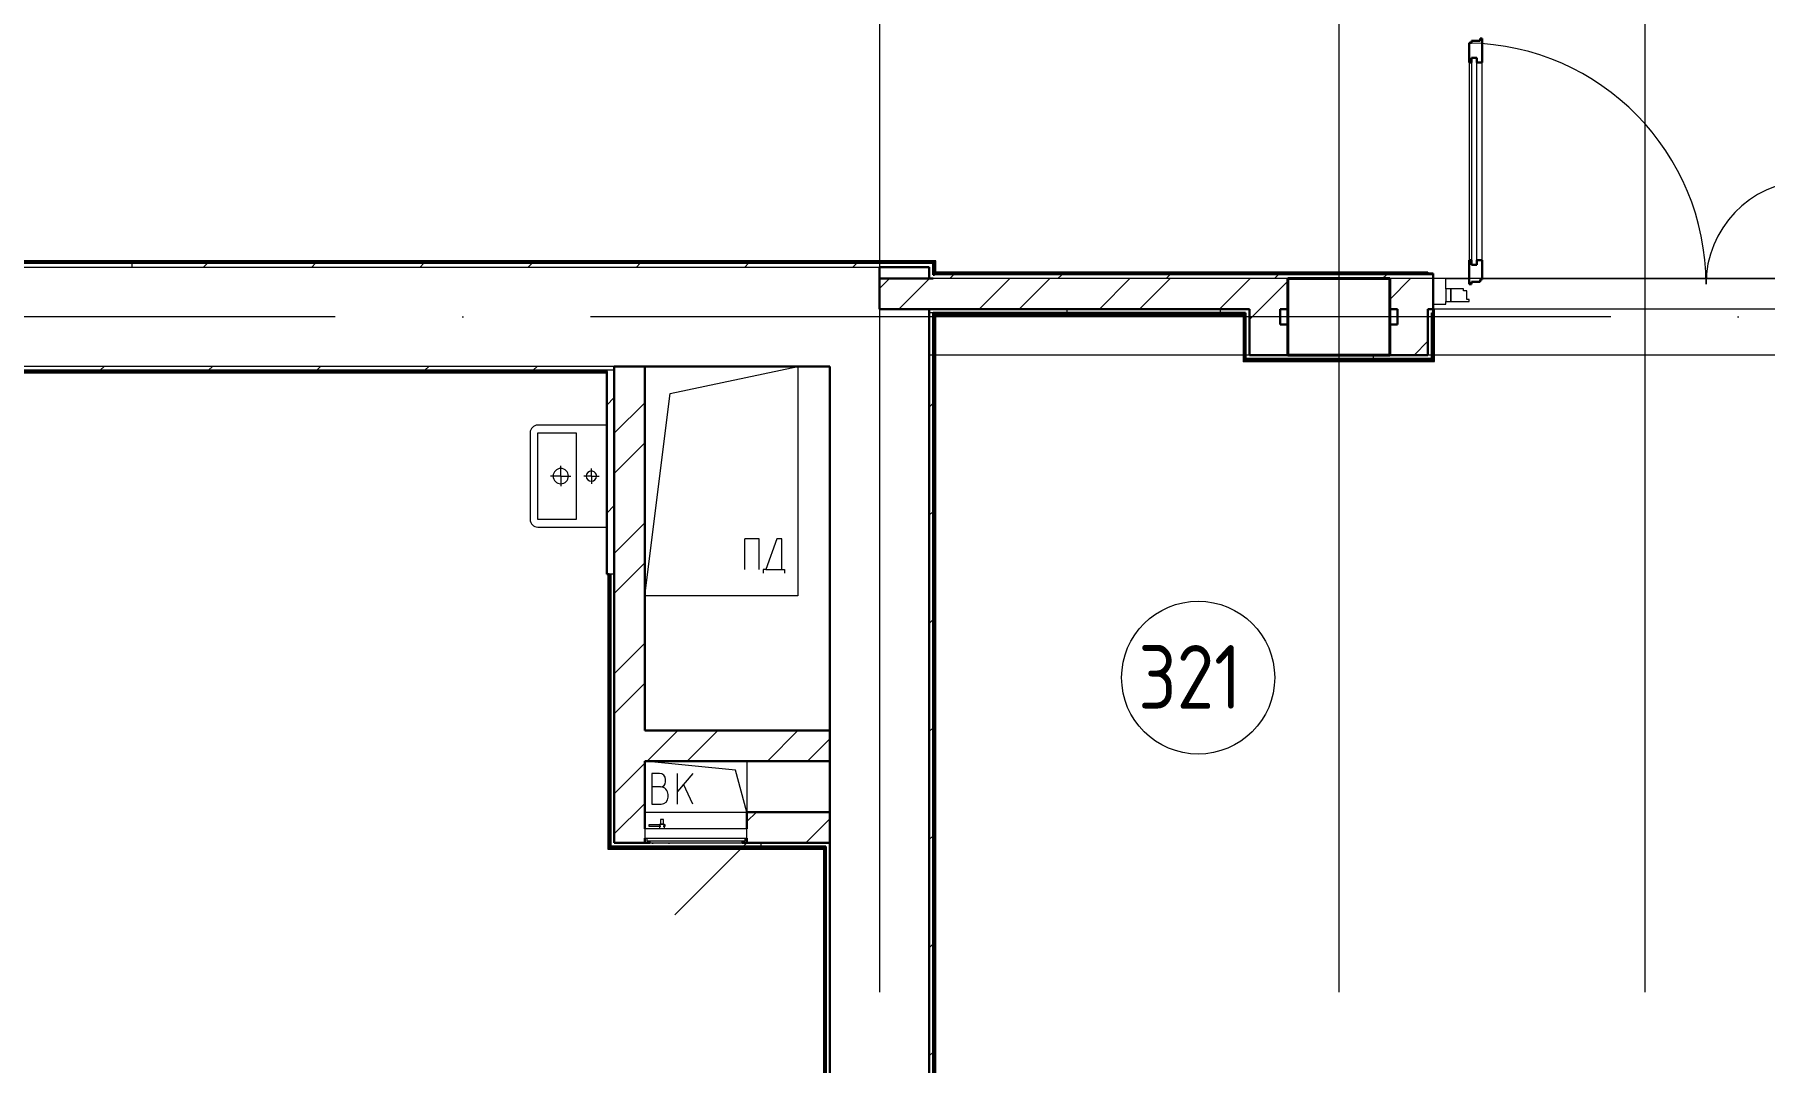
# Model space of a CAD drawing. Header units: millimetres. Extents: x -1073752 to 1436911, y -1379358 to 94781.
# Drawn here: x -908761 to -901979, y -1127763 to -1123731 of the extents above; entities that cross this region are included whole.
import ezdxf

# ---------------------------------------------------------------- set-up
doc = ezdxf.new("R2010")
doc.units = ezdxf.units.MM
doc.linetypes.add('ADSK_Линия сетки', pattern=[25, 20, -2.5, 0, -2.5])
doc.linetypes.add('ADSK_Сверху', pattern=[450, 300, -150])
for name, color, linetype, lineweight in [('Витраж', 7, 'Continuous', 9), ('Двери', 252, 'Continuous', 9), ('Марки помещений', 7, 'Continuous', 20), ('Несущие колонны', 7, 'Continuous', 18), ('Оборудование', 7, 'Continuous', 18), ('Ограждение', 252, 'Continuous', 9), ('Оси', 252, 'Continuous', 9), ('Перекрытие', 252, 'Continuous', 18), ('Стены внутренние', 7, 'Continuous', 18), ('Стены наружные', 7, 'Continuous', 18), ('Стены штриховка', 7, 'Continuous', 9), ('Узлы', 7, 'Continuous', 18)]:
    doc.layers.add(name, color=color, linetype=linetype, lineweight=lineweight)
doc.layers.add('Двери открывание', color=7, linetype='Continuous', lineweight=9, true_color=0xc0c0c0)
doc.layers.add('Линии', color=7, linetype='Continuous', lineweight=9, true_color=0x00a600)
doc.styles.add('GOST Common_2', font='', dxfattribs={"width": 0.9, "height": 250})
doc.styles.get('GOST Common_2').set_extended_font_data('GOST type B')

# ---------------------------------------------------------------- blocks, each defined once
blk = doc.blocks.new('3 этаж')
at = {"color": 251, "lineweight": 18, "true_color": 0x636466}
for p, q in [((260325.1, -11914.6), (260825.8, -11808.4)), ((260825.8, -11808.4), (260825.8, -12708.4)), ((260226, -12708.4), (260325.1, -11914.6)), ((260674.4, -12484.8), (260617, -12484.8)), ((260617, -12604.8), (260617, -12484.8)), ((260674.4, -12604.8), (260674.4, -12484.8)), ((260743.3, -12484.8), (260699.6, -12604.8)), ((260762.9, -12484.8), (260743.3, -12484.8)), ((260762.9, -12604.8), (260762.9, -12484.8)), ((260689.6, -12604.8), (260689.6, -12619.8)), ((260699.6, -12604.8), (260689.6, -12604.8)), ((260699.6, -12604.8), (260762.9, -12604.8)), ((260762.9, -12604.8), (260772.9, -12604.8)), ((260772.9, -12604.8), (260772.9, -12619.8)), ((260825.8, -12708.4), (260226, -12708.4)), ((260581.5, -13392.4), (260226, -13356.6)), ((260626, -13356.6), (260626, -13556.6)), ((260283.4, -13404.8), (260253.4, -13404.8)), ((260253.4, -13404.8), (260253.4, -13524.8)), ((260413.4, -13404.8), (260353.4, -13476.3)), ((260353.4, -13524.8), (260353.4, -13404.8)), ((260626, -13556.6), (260581.5, -13392.4)), ((260286.7, -13458.1), (260253.4, -13458.1)), ((260306.7, -13438.1), (260306.7, -13428.1)), ((260316.7, -13498.1), (260316.7, -13488.1)), ((260413.4, -13524.8), (260377.4, -13447.6)), ((260253.4, -13524.8), (260290.1, -13524.8))]:
    blk.add_line(p, q, dxfattribs=at)
for centre, radius, start, end in [((260283.4, -13428.1), 23.3, 0, 90), ((260286.7, -13438.1), 20, 270, 0), ((260286.7, -13488.1), 30, 0, 90), ((260290.1, -13498.1), 26.7, 270, 0)]:
    blk.add_arc(centre, radius, start, end, dxfattribs=at)
at = {"layer": 'Витраж', "color": 251, "lineweight": 18, "true_color": 0x636466}
for p, q in [((263365.8, -11463.4), (263315.8, -11463.4)), ((263315.8, -11463.4), (263315.8, -11563.4)), ((263365.8, -11503.4), (263365.8, -11463.4)), ((263315.8, -11563.4), (263365.8, -11563.4)), ((263365.8, -11563.4), (263365.8, -11553.4))]:
    blk.add_line(p, q, dxfattribs=at)
at = {"layer": 'Двери', "color": 251, "lineweight": 30, "true_color": 0x636466}
for p, q in [((263465.8, -10539.4), (263457.8, -10539.4)), ((263457.8, -10539.4), (263457.8, -10615.4)), ((263499.8, -10530.4), (263465.8, -10530.4)), ((263465.8, -10530.4), (263465.8, -10539.4)), ((263507.8, -10521.4), (263499.8, -10521.4)), ((263499.8, -10521.4), (263499.8, -10530.4)), ((263507.8, -10615.4), (263507.8, -10521.4)), ((263466.8, -10615.4), (263457.8, -10615.4)), ((263466.8, -10597.4), (263466.8, -10615.4)), ((263487.8, -10597.4), (263466.8, -10597.4)), ((263487.8, -10615.4), (263487.8, -10597.4)), ((263507.8, -10615.4), (263487.8, -10615.4)), ((263457.8, -11391.4), (263457.8, -11485.4)), ((263466.8, -11391.4), (263457.8, -11391.4)), ((263466.8, -11409.4), (263466.8, -11391.4)), ((263487.8, -11391.4), (263487.8, -11409.4)), ((263507.8, -11391.4), (263487.8, -11391.4)), ((263507.8, -11467.4), (263507.8, -11391.4)), ((263487.8, -11409.4), (263466.8, -11409.4)), ((263457.8, -11485.4), (263465.8, -11485.4)), ((263465.8, -11485.4), (263465.8, -11476.4)), ((263465.8, -11476.4), (263499.8, -11476.4)), ((263499.8, -11476.4), (263499.8, -11467.4)), ((263499.8, -11467.4), (263507.8, -11467.4))]:
    blk.add_line(p, q, dxfattribs=at)
at = {"layer": 'Двери', "color": 251, "true_color": 0x636466}
for p, q in [((263457.8, -10615.4), (263457.8, -11391.4)), ((263466.8, -10597.4), (263466.8, -11409.4)), ((263487.8, -10597.4), (263466.8, -10597.4)), ((263487.8, -11409.4), (263487.8, -10597.4)), ((263507.8, -11391.4), (263507.8, -10615.4)), ((263466.8, -11409.4), (263487.8, -11409.4)), ((263365.8, -11503.4), (263365.8, -11553.4)), ((263385.8, -11503.4), (263365.8, -11503.4)), ((263385.8, -11553.4), (263385.8, -11503.4)), ((263434.8, -11503.4), (263385.8, -11503.4)), ((263385.8, -11503.4), (263385.8, -11553.4)), ((263434.8, -11511.4), (263434.8, -11503.4)), ((263448.8, -11511.4), (263434.8, -11511.4)), ((263448.8, -11545.4), (263448.8, -11511.4)), ((263365.8, -11553.4), (263385.8, -11553.4)), ((263385.8, -11553.4), (263457.8, -11553.4)), ((263457.8, -11545.4), (263448.8, -11545.4)), ((263457.8, -11553.4), (263457.8, -11545.4))]:
    blk.add_line(p, q, dxfattribs=at)
at = {"layer": 'Двери открывание', "color": 251, "true_color": 0x636466}
for centre, radius, start, end in [((263439.8, -11485.4), 946, 0, 88.90974), ((264791.8, -11485.4), 406, 92.54104, 180)]:
    blk.add_arc(centre, radius, start, end, dxfattribs=at)
at = {"layer": 'Линии', "color": 251, "linetype": 'ADSK_Сверху', "ltscale": 200, "true_color": 0x636466}
for p, q in [((294550.8, -11463.4), (261340.8, -11463.4)), ((294550.8, -11763.4), (261340.8, -11763.4))]:
    blk.add_line(p, q, dxfattribs=at)
at = {"layer": 'Марки помещений', "color": 251, "true_color": 0x636466}
blk.add_circle((262394.9, -13029), 300, dxfattribs=at)
at = {"layer": 'Несущие колонны', "color": 251, "lineweight": 40, "true_color": 0x636466}
for p, q in [((262745.8, -11463.4), (263145.8, -11463.4)), ((262745.8, -11763.4), (262745.8, -11463.4)), ((263145.8, -11463.4), (262745.8, -11463.4)), ((263145.8, -11463.4), (263145.8, -11763.4)), ((262745.8, -11583.4), (262745.8, -11763.4)), ((263145.8, -11763.4), (263145.8, -11583.4)), ((263145.8, -11763.4), (262745.8, -11763.4)), ((262745.8, -11763.4), (263145.8, -11763.4))]:
    blk.add_line(p, q, dxfattribs=at)
at = {"layer": 'Несущие колонны', "color": 251, "true_color": 0x636466}
for p, q in [((262745.8, -11463.4), (262745.8, -11583.4)), ((263145.8, -11583.4), (263145.8, -11463.4))]:
    blk.add_line(p, q, dxfattribs=at)
at = {"layer": 'Оборудование', "color": 251, "true_color": 0x636466}
for p, q in [((260226, -13621.6), (260226, -13658)), ((260626, -13621.6), (260226, -13621.6)), ((260241.9, -13606.2), (260241.9, -13611.2)), ((260287.7, -13606.2), (260241.9, -13606.2)), ((260241.9, -13611.2), (260287.7, -13611.2)), ((260282.9, -13605.7), (260282.9, -13621.6)), ((260302.2, -13605.7), (260282.9, -13605.7)), ((260286.4, -13603.7), (260284.5, -13605.7)), ((260286.4, -13586.2), (260286.4, -13603.7)), ((260298.7, -13586.2), (260286.4, -13586.2)), ((260298.7, -13603.7), (260286.4, -13603.7)), ((260305.6, -13606.2), (260297.4, -13606.2)), ((260297.4, -13611.2), (260305.6, -13611.2)), ((260298.7, -13603.7), (260298.7, -13586.2)), ((260300.6, -13605.7), (260298.7, -13603.7)), ((260302.2, -13621.6), (260302.2, -13605.7)), ((260305.6, -13611.2), (260305.6, -13606.2)), ((260626, -13658), (260626, -13621.6)), ((260227, -13658.9), (260625.1, -13658.9)), ((260233, -13658.9), (260233, -13668.6)), ((260234, -13669.6), (260618.1, -13669.6)), ((260245, -13671.1), (260245, -13676.6)), ((260245, -13676.6), (260607, -13676.6)), ((260254, -13676.6), (260254, -13678.6)), ((260254, -13678.6), (260258, -13678.6)), ((260318.5, -13678.6), (260258, -13678.6)), ((260318.5, -13678.6), (260322.5, -13678.6)), ((260322.5, -13678.6), (260322.5, -13676.6)), ((260626, -13676.6), (260343.2, -13959.4)), ((260607, -13676.6), (260607, -13671.1)), ((260619, -13668.6), (260619, -13658.9))]:
    blk.add_line(p, q, dxfattribs=at)
for points, knots in [([(260226, -13658), (260226, -13658), (260226.1, -13658.2), (260226.1, -13658.4), (260226.3, -13658.6), (260226.4, -13658.7), (260226.5, -13658.8), (260226.7, -13658.8), (260226.9, -13658.9), (260227, -13658.9)], [0, 0, 0, 0, 0.166667, 0.333333, 0.458333, 0.583333, 0.708333, 0.833333, 1, 1, 1, 1]), ([(260233, -13668.6), (260233, -13668.7), (260233.1, -13668.9), (260233.2, -13669.1), (260233.3, -13669.2), (260233.4, -13669.4), (260233.5, -13669.4), (260233.6, -13669.5), (260233.8, -13669.5), (260233.9, -13669.6), (260234, -13669.6)], [0, 0, 0, 0, 0.166667, 0.333333, 0.458333, 0.583333, 0.666667, 0.75, 0.833333, 1, 1, 1, 1]), ([(260243.5, -13669.6), (260243.6, -13669.6), (260243.8, -13669.6), (260244.1, -13669.7), (260244.3, -13669.8), (260244.4, -13669.9), (260244.6, -13670), (260244.7, -13670.2), (260244.8, -13670.3), (260244.9, -13670.5), (260245, -13670.8), (260245, -13671), (260245, -13671.1)], [0, 0, 0, 0, 0.166667, 0.25, 0.333333, 0.416667, 0.5, 0.583333, 0.666667, 0.75, 0.833333, 1, 1, 1, 1]), ([(260607, -13671.1), (260607, -13671), (260607.1, -13670.8), (260607.2, -13670.5), (260607.2, -13670.3), (260607.4, -13670.2), (260607.5, -13670), (260607.6, -13669.9), (260607.8, -13669.8), (260608, -13669.7), (260608.2, -13669.6), (260608.4, -13669.6), (260608.6, -13669.6)], [-1, -1, -1, -1, -0.833333, -0.75, -0.666667, -0.583333, -0.5, -0.416667, -0.333333, -0.25, -0.166667, 0, 0, 0, 0]), ([(260618.1, -13669.6), (260618.2, -13669.6), (260618.3, -13669.5), (260618.5, -13669.5), (260618.6, -13669.4), (260618.7, -13669.4), (260618.8, -13669.2), (260618.9, -13669.1), (260619, -13668.9), (260619, -13668.7), (260619, -13668.6)], [-1, -1, -1, -1, -0.833333, -0.75, -0.666667, -0.583333, -0.458333, -0.333333, -0.166667, 0, 0, 0, 0]), ([(260625.1, -13658.9), (260625.2, -13658.9), (260625.3, -13658.8), (260625.5, -13658.8), (260625.7, -13658.7), (260625.8, -13658.6), (260625.9, -13658.4), (260626, -13658.2), (260626, -13658), (260626, -13658)], [-1, -1, -1, -1, -0.833333, -0.75, -0.583333, -0.458333, -0.333333, -0.166667, 0, 0, 0, 0])]:
    blk.add_open_spline(points, degree=3, knots=knots, dxfattribs=at)
at = {"layer": 'Ограждение', "color": 251, "true_color": 0x636466}
for p, q in [((261365.8, -11393.4), (255230.8, -11393.4)), ((261365.8, -11393.4), (261360.8, -11398.4)), ((261365.8, -11438.4), (261360.8, -11443.4)), ((261365.8, -11438.4), (261365.8, -11393.4)), ((263295.8, -11438.4), (261365.8, -11438.4)), ((263295.8, -11438.4), (263295.8, -11443.5)), ((263315.8, -11583.4), (263320.8, -11583.4)), ((263320.8, -11788.4), (263320.8, -11583.4)), ((261365.8, -11608.4), (261360.8, -11603.4)), ((261365.8, -17578.5), (261365.8, -11608.4)), ((261365.8, -11608.4), (262570.8, -11608.4)), ((262570.8, -11608.4), (262575.8, -11603.4)), ((262570.8, -11608.4), (262570.8, -11788.4)), ((262570.8, -11788.4), (262575.8, -11783.4)), ((262570.8, -11788.4), (263320.8, -11788.4)), ((263320.8, -11788.4), (263315.8, -11783.4)), ((255230.8, -11833.4), (260076.2, -11833.4)), ((260081, -12623.4), (260081, -13701.6)), ((260081, -13701.6), (260086, -13696.6)), ((260925.8, -13701.6), (260930.8, -13696.6)), ((260081, -13701.6), (260925.8, -13701.6)), ((260925.8, -13701.6), (260925.8, -17578.4))]:
    blk.add_line(p, q, dxfattribs=at)
at = {"layer": 'Оси', "color": 251, "linetype": 'ADSK_Линия сетки', "ltscale": 200, "true_color": 0x636466}
for p, q in [((261145.8, -263.4), (261145.8, -31389.6)), ((262945.8, -263.4), (262945.8, -31389.6)), ((264145.8, -263.4), (264145.8, -31389.6)), ((314013.1, -11613.4), (237073.5, -11613.4))]:
    blk.add_line(p, q, dxfattribs=at)
at = {"layer": 'Перекрытие', "color": 251, "true_color": 0x636466}
for p, q in [((260825.8, -11808.4), (260825.8, -12708.4)), ((260825.8, -12708.4), (260226, -12708.4)), ((260626, -13356.6), (260626, -13556.6))]:
    blk.add_line(p, q, dxfattribs=at)
at = {"layer": 'Стены внутренние', "color": 251, "lineweight": 30, "true_color": 0x636466}
for p, q in [((261145.8, -11583.4), (261145.8, -11418.4)), ((261340.8, -11583.4), (261145.8, -11583.4)), ((260226, -11808.4), (260950.8, -11808.4)), ((260950.8, -11808.4), (260950.8, -13236.6)), ((260950.8, -13356.6), (260950.8, -13556.6))]:
    blk.add_line(p, q, dxfattribs=at)
at = {"layer": 'Стены наружные', "color": 251, "lineweight": 30, "true_color": 0x636466}
for p, q in [((261360.8, -11398.4), (255220.8, -11398.4)), ((261145.8, -11418.4), (261340.8, -11418.4)), ((261340.8, -11418.4), (261340.8, -11463.4)), ((261355.8, -11448.4), (261355.8, -11403.4)), ((261360.8, -11448.4), (261355.8, -11448.4)), ((261360.8, -11443.4), (261360.8, -11398.4)), ((263315.8, -11443.4), (261360.8, -11443.4)), ((263315.8, -11783.4), (263315.8, -11443.4)), ((261145.8, -11463.4), (261355.8, -11463.4)), ((262745.8, -11463.4), (263145.8, -11463.4)), ((261340.8, -11583.4), (262595.8, -11583.4)), ((261340.8, -11583.4), (261340.8, -17663.4)), ((262595.8, -11583.4), (262595.8, -11763.4)), ((262715.8, -11583.4), (262745.8, -11583.4)), ((262715.8, -11643.4), (262715.8, -11583.4)), ((263145.8, -11583.4), (263175.8, -11583.4)), ((263175.8, -11583.4), (263175.8, -11643.4)), ((263295.8, -11583.4), (263310.8, -11583.4)), ((263295.8, -11763.4), (263295.8, -11583.4)), ((261355.8, -11598.4), (262580.8, -11598.4)), ((261355.8, -17583.4), (261355.8, -11598.4)), ((261360.8, -17578.4), (261360.8, -11603.4)), ((261360.8, -11603.4), (262575.8, -11603.4)), ((262575.8, -11603.4), (262575.8, -11783.4)), ((262580.8, -11598.4), (262580.8, -11778.4)), ((262745.8, -11643.4), (262715.8, -11643.4)), ((262745.8, -11763.4), (262745.8, -11643.4)), ((263175.8, -11643.4), (263145.8, -11643.4)), ((263145.8, -11643.4), (263145.8, -11763.4)), ((263310.8, -11778.4), (263310.8, -11598.4)), ((263310.8, -11598.4), (263315.8, -11598.4)), ((262575.8, -11783.4), (263315.8, -11783.4)), ((262580.8, -11778.4), (263310.8, -11778.4)), ((262595.8, -11763.4), (263295.8, -11763.4)), ((255220.8, -11828.4), (260076, -11828.4)), ((260076, -11828.4), (260076, -12623.4)), ((260106, -11808.4), (260106, -13676.6)), ((260226, -11808.4), (260106, -11808.4)), ((260226, -13236.6), (260226, -11808.4)), ((260076, -12623.4), (260086, -12623.4)), ((260086, -12623.4), (260086, -13696.6)), ((260091, -12623.4), (260091, -13691.6)), ((260950.8, -13236.6), (260226, -13236.6)), ((260950.8, -13356.6), (260950.8, -13236.6)), ((260226, -13356.6), (260950.8, -13356.6)), ((260226, -13621.6), (260226, -13356.6)), ((260950.8, -13556.6), (260626, -13556.6)), ((260626, -13556.6), (260626, -13621.6)), ((260950.8, -17663.4), (260950.8, -13556.6)), ((260086, -13696.6), (260930.8, -13696.6)), ((260091, -13691.6), (260935.8, -13691.6)), ((260245, -13676.6), (260106, -13676.6)), ((260226, -13676.6), (260226, -13658.2)), ((260950.8, -13676.6), (260607, -13676.6)), ((260626, -13658.2), (260626, -13676.6)), ((260930.8, -13696.6), (260930.8, -17578.4)), ((260935.8, -13691.6), (260935.8, -17583.4))]:
    blk.add_line(p, q, dxfattribs=at)
at = {"layer": 'Стены наружные', "color": 251, "true_color": 0x636466}
for p, q in [((255370.8, -11418.4), (261145.8, -11418.4)), ((262745.8, -11583.4), (262745.8, -11463.4)), ((263145.8, -11463.4), (263145.8, -11583.4)), ((263365.8, -11463.4), (263457.8, -11463.4)), ((263507.8, -11463.4), (264723.8, -11463.4)), ((264915.8, -11583.4), (263320.8, -11583.4)), ((260106, -11808.4), (255220.8, -11808.4)), ((260226, -13556.6), (260626, -13556.6))]:
    blk.add_line(p, q, dxfattribs=at)
at = {"layer": 'Стены наружные', "color": 251, "linetype": 'Continuous', "lineweight": 9, "true_color": 0x636466}
for p, q in [((257874.5, -11403.4), (257879.5, -11398.4)), ((257945.2, -11403.4), (257950.2, -11398.4)), ((258015.9, -11403.4), (258020.9, -11398.4)), ((258086.6, -11403.4), (258091.6, -11398.4)), ((258157.3, -11403.4), (258162.3, -11398.4)), ((258228, -11403.4), (258233, -11398.4)), ((258298.7, -11403.4), (258303.7, -11398.4)), ((258369.4, -11403.4), (258374.4, -11398.4)), ((258440.1, -11403.4), (258445.1, -11398.4)), ((258495.9, -11418.4), (258510.9, -11403.4)), ((258510.9, -11403.4), (258515.9, -11398.4)), ((258581.6, -11403.4), (258586.6, -11398.4)), ((258652.3, -11403.4), (258657.3, -11398.4)), ((258723, -11403.4), (258728, -11398.4)), ((258793.7, -11403.4), (258798.7, -11398.4)), ((258864.4, -11403.4), (258869.4, -11398.4)), ((258920.1, -11418.4), (258935.1, -11403.4)), ((258935.1, -11403.4), (258940.1, -11398.4)), ((259005.8, -11403.4), (259010.8, -11398.4)), ((259076.5, -11403.4), (259081.5, -11398.4)), ((259147.3, -11403.4), (259152.3, -11398.4)), ((259218, -11403.4), (259223, -11398.4)), ((259288.7, -11403.4), (259293.7, -11398.4)), ((259344.4, -11418.4), (259359.4, -11403.4)), ((259359.4, -11403.4), (259364.4, -11398.4)), ((259430.1, -11403.4), (259435.1, -11398.4)), ((259500.8, -11403.4), (259505.8, -11398.4)), ((259571.5, -11403.4), (259576.5, -11398.4)), ((259642.2, -11403.4), (259647.2, -11398.4)), ((259712.9, -11403.4), (259717.9, -11398.4)), ((259768.6, -11418.4), (259783.6, -11403.4)), ((259783.6, -11403.4), (259788.6, -11398.4)), ((259854.4, -11403.4), (259859.4, -11398.4)), ((259925.1, -11403.4), (259930.1, -11398.4)), ((259995.8, -11403.4), (260000.8, -11398.4)), ((260066.5, -11403.4), (260071.5, -11398.4)), ((260137.2, -11403.4), (260142.2, -11398.4)), ((260192.9, -11418.4), (260207.9, -11403.4)), ((260207.9, -11403.4), (260212.9, -11398.4)), ((260278.6, -11403.4), (260283.6, -11398.4)), ((260349.3, -11403.4), (260354.3, -11398.4)), ((260420, -11403.4), (260425, -11398.4)), ((260490.8, -11403.4), (260495.8, -11398.4)), ((260561.5, -11403.4), (260566.5, -11398.4)), ((260617.2, -11418.4), (260632.2, -11403.4)), ((260632.2, -11403.4), (260637.2, -11398.4)), ((260702.9, -11403.4), (260707.9, -11398.4)), ((260773.6, -11403.4), (260778.6, -11398.4)), ((260844.3, -11403.4), (260849.3, -11398.4)), ((260915, -11403.4), (260920, -11398.4)), ((260985.7, -11403.4), (260990.7, -11398.4)), ((261041.4, -11418.4), (261056.4, -11403.4)), ((261056.4, -11403.4), (261061.4, -11398.4)), ((261127.2, -11403.4), (261132.2, -11398.4)), ((261197.9, -11403.4), (261202.9, -11398.4)), ((261268.6, -11403.4), (261273.6, -11398.4)), ((261339.3, -11403.4), (261344.3, -11398.4)), ((261365, -11448.4), (261370, -11443.4)), ((261420.7, -11463.4), (261435.7, -11448.4)), ((261435.7, -11448.4), (261440.7, -11443.4)), ((261506.4, -11448.4), (261511.4, -11443.4)), ((261577.1, -11448.4), (261582.1, -11443.4)), ((261647.8, -11448.4), (261652.8, -11443.4)), ((261718.5, -11448.4), (261723.5, -11443.4)), ((261789.3, -11448.4), (261794.3, -11443.4)), ((261845, -11463.4), (261860, -11448.4)), ((261860, -11448.4), (261865, -11443.4)), ((261930.7, -11448.4), (261935.7, -11443.4)), ((262001.4, -11448.4), (262006.4, -11443.4)), ((262072.1, -11448.4), (262077.1, -11443.4)), ((262142.8, -11448.4), (262147.8, -11443.4)), ((262213.5, -11448.4), (262218.5, -11443.4)), ((262269.2, -11463.4), (262284.2, -11448.4)), ((262284.2, -11448.4), (262289.2, -11443.4)), ((262354.9, -11448.4), (262359.9, -11443.4)), ((262425.7, -11448.4), (262430.7, -11443.4)), ((262496.4, -11448.4), (262501.4, -11443.4)), ((262567.1, -11448.4), (262572.1, -11443.4)), ((262637.8, -11448.4), (262642.8, -11443.4)), ((262693.5, -11463.4), (262708.5, -11448.4)), ((262708.5, -11448.4), (262713.5, -11443.4)), ((262779.2, -11448.4), (262784.2, -11443.4)), ((262849.9, -11448.4), (262854.9, -11443.4)), ((262920.6, -11448.4), (262925.6, -11443.4)), ((262991.3, -11448.4), (262996.3, -11443.4)), ((263062.1, -11448.4), (263067.1, -11443.4)), ((263117.8, -11463.4), (263132.8, -11448.4)), ((263132.8, -11448.4), (263137.8, -11443.4)), ((263203.5, -11448.4), (263208.5, -11443.4)), ((263274.2, -11448.4), (263279.2, -11443.4)), ((261145.8, -11502.4), (261184.7, -11463.4)), ((261221.9, -11583.4), (261341.9, -11463.4)), ((261536.2, -11583.4), (261656.2, -11463.4)), ((261693.3, -11583.4), (261813.3, -11463.4)), ((262007.6, -11583.4), (262127.6, -11463.4)), ((262164.8, -11583.4), (262284.8, -11463.4)), ((262479.1, -11583.4), (262599.1, -11463.4)), ((262636.3, -11583.4), (262745.8, -11473.9)), ((263145.8, -11545.4), (263227.7, -11463.4)), ((261881.8, -11598.4), (261881.8, -11583.4)), ((262481.8, -11598.4), (262481.8, -11583.4)), ((262595.8, -11623.9), (262636.3, -11583.4)), ((261355.8, -11599.1), (261356.4, -11598.4)), ((261422.1, -11603.4), (261427.1, -11598.4)), ((261492.8, -11603.4), (261497.8, -11598.4)), ((261563.5, -11603.4), (261568.5, -11598.4)), ((261634.3, -11603.4), (261639.3, -11598.4)), ((261705, -11603.4), (261710, -11598.4)), ((261775.7, -11603.4), (261780.7, -11598.4)), ((261846.4, -11603.4), (261851.4, -11598.4)), ((261917.1, -11603.4), (261922.1, -11598.4)), ((261987.8, -11603.4), (261992.8, -11598.4)), ((262058.5, -11603.4), (262063.5, -11598.4)), ((262129.2, -11603.4), (262134.2, -11598.4)), ((262199.9, -11603.4), (262204.9, -11598.4)), ((262270.7, -11603.4), (262275.7, -11598.4)), ((262341.4, -11603.4), (262346.4, -11598.4)), ((262412.1, -11603.4), (262417.1, -11598.4)), ((262482.8, -11603.4), (262487.8, -11598.4)), ((262553.5, -11603.4), (262558.5, -11598.4)), ((262575.8, -11651.9), (262580.8, -11646.9)), ((263310.8, -11624), (263315.8, -11619)), ((261355.8, -11669.8), (261360.8, -11664.8)), ((262575.8, -11722.6), (262580.8, -11717.6)), ((263242, -11763.4), (263295.8, -11709.7)), ((263310.8, -11694.7), (263315.8, -11689.7)), ((261355.8, -11740.5), (261360.8, -11735.5)), ((262585.6, -11783.4), (262590.6, -11778.4)), ((262656.3, -11783.4), (262661.3, -11778.4)), ((262727.1, -11783.4), (262732.1, -11778.4)), ((262797.8, -11783.4), (262802.8, -11778.4)), ((262868.5, -11783.4), (262873.5, -11778.4)), ((262939.2, -11783.4), (262944.2, -11778.4)), ((263009.9, -11783.4), (263014.9, -11778.4)), ((263080.6, -11783.4), (263085.6, -11778.4)), ((263081.8, -11778.4), (263081.8, -11763.4)), ((263151.3, -11783.4), (263156.3, -11778.4)), ((263222, -11783.4), (263227, -11778.4)), ((263292.7, -11783.4), (263297.7, -11778.4)), ((263310.8, -11765.4), (263315.8, -11760.4)), ((257873.7, -11828.4), (257878.7, -11823.4)), ((257944.4, -11828.4), (257949.4, -11823.4)), ((258015.1, -11828.4), (258020.1, -11823.4)), ((258085.9, -11828.4), (258090.9, -11823.4)), ((258090.9, -11823.4), (258105.9, -11808.4)), ((258156.6, -11828.4), (258161.6, -11823.4)), ((258227.3, -11828.4), (258232.3, -11823.4)), ((258298, -11828.4), (258303, -11823.4)), ((258368.7, -11828.4), (258373.7, -11823.4)), ((258439.4, -11828.4), (258444.4, -11823.4)), ((258510.1, -11828.4), (258515.1, -11823.4)), ((258515.1, -11823.4), (258530.1, -11808.4)), ((258580.8, -11828.4), (258585.8, -11823.4)), ((258651.5, -11828.4), (258656.5, -11823.4)), ((258722.3, -11828.4), (258727.3, -11823.4)), ((258793, -11828.4), (258798, -11823.4)), ((258863.7, -11828.4), (258868.7, -11823.4)), ((258934.4, -11828.4), (258939.4, -11823.4)), ((258939.4, -11823.4), (258954.4, -11808.4)), ((259005.1, -11828.4), (259010.1, -11823.4)), ((259075.8, -11828.4), (259080.8, -11823.4)), ((259146.5, -11828.4), (259151.5, -11823.4)), ((259217.2, -11828.4), (259222.2, -11823.4)), ((259287.9, -11828.4), (259292.9, -11823.4)), ((259358.6, -11828.4), (259363.6, -11823.4)), ((259363.6, -11823.4), (259378.6, -11808.4)), ((259429.4, -11828.4), (259434.4, -11823.4)), ((259500.1, -11828.4), (259505.1, -11823.4)), ((259570.8, -11828.4), (259575.8, -11823.4)), ((259641.5, -11828.4), (259646.5, -11823.4)), ((259712.2, -11828.4), (259717.2, -11823.4)), ((259782.9, -11828.4), (259787.9, -11823.4)), ((259787.9, -11823.4), (259802.9, -11808.4)), ((259853.6, -11828.4), (259858.6, -11823.4)), ((259924.3, -11828.4), (259929.3, -11823.4)), ((259995, -11828.4), (260000, -11823.4)), ((260065.8, -11828.4), (260070.8, -11823.4)), ((261355.8, -11811.2), (261360.8, -11806.2)), ((260076, -11959.6), (260106, -11929.6)), ((261355.8, -11881.9), (261360.8, -11876.9)), ((260106, -12070.6), (260226, -11950.6)), ((261340.8, -11967.6), (261355.8, -11952.6)), ((261355.8, -11952.6), (261360.8, -11947.6)), ((261355.8, -12023.3), (261360.8, -12018.3)), ((260106, -12227.8), (260226, -12107.8)), ((261355.8, -12094.1), (261360.8, -12089.1)), ((261355.8, -12164.8), (261360.8, -12159.8)), ((261355.8, -12235.5), (261360.8, -12230.5)), ((261355.8, -12306.2), (261360.8, -12301.2)), ((260076, -12383.8), (260106, -12353.8)), ((261340.8, -12391.9), (261355.8, -12376.9)), ((261355.8, -12376.9), (261360.8, -12371.9)), ((260106, -12542.1), (260226, -12422.1)), ((261355.8, -12447.6), (261360.8, -12442.6)), ((261355.8, -12518.3), (261360.8, -12513.3)), ((260106, -12699.3), (260226, -12579.3)), ((261355.8, -12589), (261360.8, -12584)), ((260086, -12656.7), (260091, -12651.7)), ((261355.8, -12659.7), (261360.8, -12654.7)), ((260086, -12727.4), (260091, -12722.4)), ((261355.8, -12730.5), (261360.8, -12725.5)), ((260086, -12798.1), (260091, -12793.1)), ((261340.8, -12816.2), (261355.8, -12801.2)), ((261355.8, -12801.2), (261360.8, -12796.2)), ((260086, -12868.8), (260091, -12863.8)), ((261355.8, -12871.9), (261360.8, -12866.9)), ((260086, -12939.5), (260091, -12934.5)), ((260106, -13013.6), (260226, -12893.6)), ((261355.8, -12942.6), (261360.8, -12937.6)), ((260086, -13010.2), (260091, -13005.2)), ((261355.8, -13013.3), (261360.8, -13008.3)), ((260086, -13081), (260091, -13076)), ((260106, -13170.7), (260226, -13050.7)), ((261355.8, -13084), (261360.8, -13079)), ((260086, -13151.7), (260091, -13146.7)), ((261355.8, -13154.7), (261360.8, -13149.7)), ((260086, -13222.4), (260091, -13217.4)), ((261355.8, -13225.4), (261360.8, -13220.4)), ((260086, -13293.1), (260091, -13288.1)), ((260234.5, -13356.6), (260354.5, -13236.6)), ((260391.7, -13356.6), (260511.7, -13236.6)), ((260706, -13356.6), (260826, -13236.6)), ((260863.1, -13356.6), (260950.8, -13268.9)), ((261340.8, -13240.4), (261355.8, -13225.4)), ((261355.8, -13296.1), (261360.8, -13291.1)), ((260086, -13363.8), (260091, -13358.8)), ((260106, -13485), (260226, -13365)), ((261355.8, -13366.8), (261360.8, -13361.8)), ((260086, -13434.5), (260091, -13429.5)), ((261355.8, -13437.6), (261360.8, -13432.6)), ((260086, -13505.2), (260091, -13500.2)), ((260106, -13642.2), (260226, -13522.2)), ((260626, -13593.7), (260663.1, -13556.6)), ((261355.8, -13508.3), (261360.8, -13503.3)), ((260086, -13575.9), (260091, -13570.9)), ((260857.4, -13676.6), (260950.8, -13583.2)), ((261355.8, -13579), (261360.8, -13574)), ((260086, -13646.6), (260091, -13641.6)), ((260106.8, -13696.6), (260111.8, -13691.6)), ((260177.5, -13696.6), (260182.5, -13691.6)), ((260248.2, -13696.6), (260253.2, -13691.6)), ((260319, -13696.6), (260324, -13691.6)), ((260389.7, -13696.6), (260394.7, -13691.6)), ((260460.4, -13696.6), (260465.4, -13691.6)), ((260531.1, -13696.6), (260536.1, -13691.6)), ((260601.8, -13696.6), (260606.8, -13691.6)), ((260672.5, -13696.6), (260677.5, -13691.6)), ((260681.8, -13691.6), (260681.8, -13676.6)), ((260743.2, -13696.6), (260748.2, -13691.6)), ((260813.9, -13696.6), (260818.9, -13691.6)), ((260884.6, -13696.6), (260889.6, -13691.6)), ((261340.8, -13664.7), (261355.8, -13649.7)), ((261355.8, -13649.7), (261360.8, -13644.7)), ((260930.8, -13721.1), (260935.8, -13716.1)), ((261355.8, -13720.4), (261360.8, -13715.4)), ((260930.8, -13791.8), (260935.8, -13786.8)), ((261355.8, -13791.1), (261360.8, -13786.1)), ((260930.8, -13862.6), (260935.8, -13857.6)), ((261355.8, -13861.8), (261360.8, -13856.8)), ((260930.8, -13933.3), (260935.8, -13928.3)), ((261355.8, -13932.5), (261360.8, -13927.5)), ((260930.8, -14004), (260935.8, -13999)), ((261355.8, -14003.2), (261360.8, -13998.2)), ((260930.8, -14074.7), (260935.8, -14069.7)), ((261340.8, -14089), (261355.8, -14074)), ((261355.8, -14074), (261360.8, -14069)), ((260930.8, -14145.4), (260935.8, -14140.4)), ((261355.8, -14144.7), (261360.8, -14139.7)), ((260930.8, -14216.1), (260935.8, -14211.1)), ((261355.8, -14215.4), (261360.8, -14210.4)), ((260930.8, -14286.8), (260935.8, -14281.8)), ((261355.8, -14286.1), (261360.8, -14281.1)), ((260930.8, -14357.5), (260935.8, -14352.5)), ((261355.8, -14356.8), (261360.8, -14351.8)), ((260930.8, -14428.2), (260935.8, -14423.2)), ((261355.8, -14427.5), (261360.8, -14422.5)), ((260930.8, -14499), (260935.8, -14494)), ((261340.8, -14513.2), (261355.8, -14498.2)), ((261355.8, -14498.2), (261360.8, -14493.2))]:
    blk.add_line(p, q, dxfattribs=at)
at = {"layer": 'Стены штриховка', "color": 251, "true_color": 0x636466}
for p, q in [((255220.8, -11403.4), (261355.8, -11403.4)), ((258215.8, -11418.4), (258215.8, -11403.4)), ((263315.8, -11448.4), (261360.8, -11448.4)), ((262745.8, -11463.4), (261355.8, -11463.4)), ((263315.8, -11463.4), (263145.8, -11463.4)), ((263310.8, -11583.4), (263315.8, -11583.4)), ((261355.8, -11598.4), (261340.8, -11598.4)), ((260106, -11823.4), (255220.8, -11823.4)), ((260076, -11823.4), (260076, -11828.4)), ((260106, -12623.4), (260086, -12623.4))]:
    blk.add_line(p, q, dxfattribs=at)
at = {"layer": 'Узлы', "color": 251, "lineweight": 9, "true_color": 0x636466}
for p, q in [((259776, -12068.4), (259776, -12238.4)), ((260076, -12038.4), (259806, -12038.4)), ((259896, -12238.4), (259896, -12198.4)), ((259776, -12238.4), (259776, -12408.4)), ((259896, -12238.4), (259856, -12238.4)), ((259896, -12238.4), (259896, -12278.4)), ((259896, -12238.4), (259936, -12238.4)), ((260016, -12238.4), (259986, -12238.4)), ((260016, -12238.4), (260016, -12208.4)), ((260016, -12238.4), (260016, -12268.4)), ((260016, -12238.4), (260046, -12238.4)), ((259806, -12438.4), (260076, -12438.4))]:
    blk.add_line(p, q, dxfattribs=at)
at = {"layer": 'Узлы', "color": 251, "true_color": 0x636466}
for p, q in [((259806, -12408.4), (259806, -12068.4)), ((259806, -12068.4), (259957, -12068.4)), ((259957, -12068.4), (259957, -12408.4)), ((259957, -12408.4), (259806, -12408.4))]:
    blk.add_line(p, q, dxfattribs=at)
for centre, start, end in [((259806, -12068.4), 90, 180), ((259806, -12408.4), 180, 270)]:
    blk.add_arc(centre, 30, start, end, dxfattribs=at)
at = {"layer": 'Узлы', "color": 251, "lineweight": 9, "true_color": 0x636466}
for centre, radius, start, end in [((259896, -12238.4), 30, 90, 180), ((259896, -12238.4), 30, 180, 270), ((259896, -12238.4), 30, 0, 90.00772), ((259896, -12238.4), 30, 270, 0), ((260016, -12238.4), 20, 90, 180), ((260016, -12238.4), 20, 180, 270), ((260016, -12238.4), 20, 0, 90.01158), ((260016, -12238.4), 20, 270, 0)]:
    blk.add_arc(centre, radius, start, end, dxfattribs=at)
at = {"layer": 'Марки помещений', "color": 251, "true_color": 0x636466, "style": 'GOST Common_2', "width": 0.9}
blk.add_text('321', height=250, dxfattribs=at).set_placement((262159.9, -13151.3))

msp = doc.modelspace()

# ---------------------------------------------------------------- block references
msp.add_blockref('3 этаж', (-1166593.9, -1113224.3))

doc.saveas('drawing.dxf')
